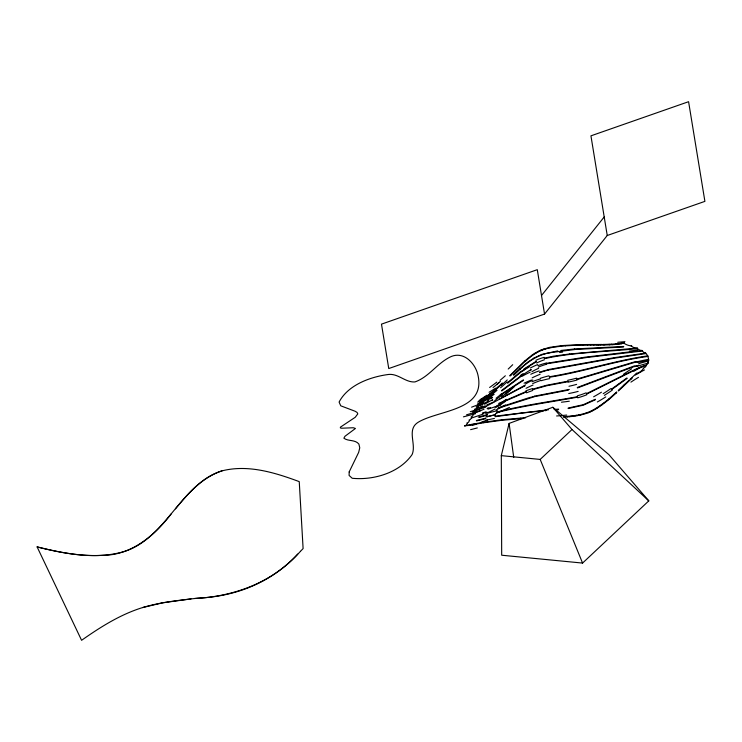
<?xml version="1.0" encoding="UTF-8"?>
<svg xmlns="http://www.w3.org/2000/svg" width="742" height="742" viewBox="0 0 742 742"><rect width="100%" height="100%" fill="white"/><g stroke="black" fill="none" stroke-linecap="round" stroke-linejoin="round"><path stroke-width="1.11" d="M636.126 362.013A148.734 126.697 -12.3 0 1 648.619 359.341L647.794 355.845L645.679 353.09L614.265 357.681L548.05 369.618M501.304 455.644L509.105 423.413L552.809 407.275L608.839 454.577L648.796 500.869L582.572 563.076L501.685 555.22L501.304 455.644L540.185 459.419L572.008 429.525L648.796 500.869M645.679 353.09L643.351 352.144L642.21 350.512L636.71 351.059L585.197 357.162L546.316 363.33M544.35 358.692C574.846 351.958 606.307 352.023 637.257 348.629L637.489 348.054L569.309 354.017M631.247 346.199L631.572 345.605M541.502 295.52L604.211 216.942M544.545 314.079L537.282 269.68L381.481 324.143L388.752 368.551L544.545 314.079L607.244 235.502L704.9 201.37L688.585 101.7L590.938 135.842L607.244 235.502M175.437 508.827C188.218 493.606 201.954 477.069 221.645 470.957C247.745 464.177 274.781 472.552 299.249 481.623L303.107 548.598L300.519 551.269M171.105 514.011C154.568 535.594 131.464 555.202 102.869 555.331C80.646 556.574 58.553 552.336 37.1 546.9L81.583 640.3C100.893 626.749 121.224 613.894 144.031 607.132C161.608 601.975 179.972 600.25 198.095 598.098C238.043 596.438 273.613 581.181 300.436 551.352M511.294 374.895L510.283 375.916M511.451 374.738L523.444 362.819L531.856 355.808M509.652 375.814L524.603 361.094M297.7 554.088C271.396 583.129 232.997 596.624 194.552 598.516M635.838 374.58L635.319 375.081M513.436 374.812L519.91 368.709M513.807 375.174L520.235 369.089M643.555 368.403A10.768 8.756 -60.5 0 1 636.386 373.347L630.876 378.578M502.251 383.085L500.581 384.653M502.761 383.317L501.963 384.059M618.244 390.431L622.529 386.378M618.429 390.969L623.03 386.61M622.594 386.322L623.911 385.079M630.867 378.587L630.023 379.375M623.094 386.554L631.349 378.837M632.388 377.854L631.359 378.828M616.723 391.869L616.073 392.472M501.842 384.18L499.644 386.202M623.929 385.061L625.302 383.781M629.133 380.21L625.321 383.762M616.76 392.537L616.268 392.991M616.194 393.056L609.247 399.233M615.674 392.843L608.728 399.02M500.451 384.764L499.255 385.868M520.253 369.071C528.499 361.224 538.442 354.657 549.85 352.738M519.938 368.691L527.701 362.198L534.138 357.959M498.967 386.128L498.067 386.934M499.626 386.22L498.605 387.138M524.631 361.076L531.68 355.372M498.559 387.176L497.418 388.187M497.91 387.074L496.908 387.964M496.723 388.122L495.712 389.003M497.372 388.224L496.25 389.198M507.426 382.807L521.218 371.074M507.778 383.15L524.177 369.377L536.355 361.762M495.554 389.142L493.207 391.108M496.138 389.3L494.97 390.283M494.877 390.366L493.838 391.229M608.644 399.094L604.22 402.618M609.163 399.307L607.707 400.504M497.029 390.301L494.636 392.268M493.124 391.182L492.076 392.036M493.718 391.331L491.399 393.204M495.777 390.7L487.587 396.942M607.698 400.513L601.753 405.049M491.918 392.166L490.787 393.065M494.608 392.286L488.097 397.174M490.694 393.139L489.572 394.011M491.269 393.306L490.072 394.234M489.47 394.095L488.357 394.939M490.045 394.262L488.922 395.115M604.192 402.637L601.243 404.817M501.777 390.978L520.81 376.546M501.444 390.626L519.623 376.815L531.022 369.507M488.236 395.041L487.104 395.885M488.793 395.217L487.661 396.052M493.68 394.058L486.622 399.01M494.098 394.354L487.958 398.714M523.908 368.997L536.16 361.335M619.218 383.531L611.64 389.012M619.282 383.475L626.888 377.984M486.984 395.968L481.929 399.511L486.307 397.044M487.55 396.135L486.4 396.979M601.122 404.909L599.61 405.985M531.977 355.724L533.303 354.797M601.641 405.132L598.534 407.284M531.801 355.288L533.155 354.351M627.129 378.401L611.825 389.476M599.564 406.013L593.183 409.974M492.243 397.248L487.54 400.3M492.614 397.582L490.74 398.825M533.415 354.722L534.769 353.841M533.266 354.277L534.648 353.387M598.488 407.321L596.93 408.332M500.581 395.198L523.564 380.303M500.312 394.809L523.351 379.895M596.865 408.369L595.279 409.343M534.871 353.776L536.253 352.951M534.75 353.322L536.151 352.487M492.521 399.725L484.545 404.242M491.835 400.689L492.818 400.096M595.214 409.38L593.674 410.252M536.336 352.895L537.737 352.125M536.243 352.431L539.184 350.892M530.261 370.462L531.235 369.915M534.147 357.95L541.836 354.398M595.344 399.242L583.249 404.696L568.187 408.026M595.483 399.706L583.295 405.188L568.168 408.554M499.756 398.881L524.891 385.321M593.517 410.335L591.875 411.179M537.82 352.079L539.23 351.374M593.025 410.057L591.393 410.882M524.056 386.248L483.506 407.72M524.056 386.248L525.076 385.757M591.782 411.226L590.113 411.995M539.267 350.845L540.723 350.187M539.313 351.337L540.742 350.688M591.3 410.92L589.63 411.671M635.504 369.757L586.644 394.095M498.884 403.333L526.069 391.544M499.06 403.769L526.226 391.999M590.001 412.042L588.313 412.738M540.788 350.159L542.263 349.565M490.573 407.432L487.355 408.786M540.807 350.66L542.254 350.085M487.169 408.35L488.245 407.896M589.528 411.717L587.84 412.385M586.44 393.668L635.273 369.349A162.684 161.645 54.3 0 1 644 365.695L646.458 365.268A3.97 3.163 -65.6 0 1 643.203 368.051M588.193 412.784L586.486 413.405M542.319 349.547L543.793 349.018M542.309 350.057L543.765 349.538M646.458 365.268L644.241 366.103A161.849 160.801 53.9 0 0 635.514 369.766M587.729 412.431L586.022 413.034M222.164 470.799C181.929 484.136 168.582 532.125 130.629 549.117A53.072 41.292 -9.3 0 1 124.025 551.584C95.468 559.848 65.277 553.81 37.1 546.9M634.419 365.871L577.267 387.5M541.846 354.398L557.798 350.873M485.639 411.968L482.319 413.108M482.476 413.563L486.91 412.042M543.849 349L549.924 347.339M543.812 349.519L545.277 349.055M636.822 365.556L577.443 387.964M532.431 389.216L546.566 385.265L567.899 381.202M532.598 389.68L546.724 385.747L568.047 381.694M586.356 413.452L580.81 414.973M585.892 413.081L584.251 413.591M498.809 407.543L530.113 397.36M497.891 408.36L534.648 396.627L568.363 390.125M545.324 349.037L546.78 348.619M478.293 417.18L487.392 414.546M479.582 417.31L487.55 415.01M584.186 413.609L580.383 414.565M544.183 358.219L553.476 356.179L569.309 354.017M142.566 607.577L162.888 602.773L191.019 598.915M577.026 379.561L637.22 361.642M576.886 379.088L635.977 361.456M546.835 348.61L548.31 348.23M577.638 397.146C550.601 402.173 523.277 405.679 496.602 412.673M577.434 396.692C550.397 401.645 523.091 405.16 496.435 412.19M534.481 396.145L569.327 389.411M476.373 420.482L485.722 418.173M476.485 420.946L485.787 418.664M546.483 363.812L587.423 357.403L642.08 351.068M548.347 348.221L549.831 347.887M548.217 370.11L614.283 358.2L645.633 353.628M580.763 414.982L577.063 415.705M549.256 376.76C582.461 371.501 614.515 360.64 647.794 355.845M549.952 347.33L561.546 345.614L576.71 344.742M549.414 377.242C582.563 372.057 614.728 360.964 647.868 356.438M549.859 347.877L555.953 346.829M580.318 414.574L578.602 414.917M468.406 425.491L464.473 425.815L470.131 424.665M468.48 425.481L470.298 425.12M549.859 352.738L575.44 349.445L623.475 347.043M470.233 424.647L472.014 424.303M470.409 425.101L472.19 424.758M472.153 424.276L473.906 423.942M472.329 424.73L474.092 424.405M495.081 416.197L546.158 410.029M474.073 423.914L483.357 422.291M578.463 414.945L576.627 415.26M495.099 416.716L522.192 413.044M474.259 424.378L483.58 422.764M642.21 350.512L639.966 350.196L637.257 348.629M576.933 415.733L575.152 416.021M483.459 422.272L501.787 419.749L520.791 418.089M576.553 415.279L574.883 415.529M483.682 422.745L502.102 420.25L521.19 418.627M575.069 416.03L573.353 416.271M623.132 343.008L624.458 342.795L621.314 343.806M623.094 343.008L621.759 343.203M574.633 415.566L572.954 415.789M555.971 346.829L565.358 345.865M621.675 343.212L620.34 343.379M621.239 343.815L619.922 343.982M573.241 416.29L571.414 416.512M560.878 350.456L574.41 348.972M522.238 413.034L543.867 410.753M572.778 415.808L571.117 416.002M619.82 344L618.503 344.149M620.238 343.398L618.893 343.555M571.359 416.522L569.55 416.716M618.763 343.565L617.418 343.704M618.374 344.167L617.056 344.307M571.025 416.021L565.525 416.503M569.485 416.726L567.621 416.893M617.27 343.722L615.804 343.861M616.908 344.316L614.07 344.566M623.753 346.449L574.41 348.972M558.605 409.658L555.211 409.936M615.786 343.861L611.315 344.177M558.615 409.102L554.163 409.463M567.547 416.902L565.858 417.032M613.922 344.576L612.484 344.678M565.376 345.865L571.73 345.503M544.962 410.669L546.056 410.595M565.692 417.05L563.614 417.19M547.244 409.946L548.338 409.872M565.321 416.522L563.651 416.624M612.4 344.687L609.358 344.854M520.893 418.08L525.651 417.802M521.301 418.618L523.425 418.497M611.278 344.177L609.794 344.251M609.72 344.26L608.171 344.325M609.303 344.854L604.823 345.002M571.757 345.494L578.101 345.28M608.115 344.325L605.147 344.409M576.757 344.733L583.082 344.585M578.148 345.28L582.86 345.178M605.008 344.409L603.598 344.436M604.684 345.002L603.283 345.03M583.138 344.585L584.668 344.566M582.915 345.178L587.581 345.123M603.459 344.436L602.745 344.446M603.144 345.03L602.263 345.049M584.733 344.566L587.831 344.529M601.91 344.455L598.915 344.483M601.595 345.058L600.176 345.067M587.905 344.529L589.408 344.511M587.655 345.123L590.715 345.104M589.482 344.511L590.984 344.501M600.055 345.067L598.618 345.076M591.068 344.501L592.552 344.501M590.799 345.104L593.841 345.086M592.645 344.501L594.119 344.492M598.803 344.483L594.212 344.492M596.958 345.086L593.934 345.086M597.06 345.076L598.506 345.076M481.168 401.376L480.658 401.153A2.504 1.66 -85.7 0 0 482.643 399.752M479.286 403.175L479.759 403.425M636.386 373.347L636.859 373.597M476.67 408.452L476.345 408.1A3.608 2.078 87.3 0 0 478.34 405.855M552.809 407.275L572.008 429.525M474.991 411.291L474.741 410.892A3.868 2.17 86.3 0 0 476.744 408.499M473.22 414.259L473.025 413.832A4.081 2.263 85.9 0 0 475.056 411.337M540.185 459.419L582.572 563.076M647.914 361.855L648.091 362.291A2.847 2.031 -80.2 0 1 646.226 365.008M469.315 420.362L469.167 419.907A4.378 2.476 86.7 0 0 471.411 417.366M509.105 423.413L513.742 457.489M636.284 374.589A134.367 107.015 -19.6 0 1 644.501 369.924M633.789 371.306A135.332 111.337 -18.6 0 1 642.22 366.455M637.063 366.363A144.161 131.056 -24.3 0 1 648.267 363.116M648.582 359.267A2.606 1.382 84.2 0 1 647.998 362.105M638.677 363.691A146.211 134.404 -24.9 0 1 647.766 361.15M637.452 362.569A147.519 125.342 -12.2 0 1 648.786 360.204M637.619 348.286A7.782 4.758 34.5 0 1 631.312 346.115M637.573 349.936A115.65 41.005 6.1 0 1 629.327 351.105M631.692 345.8A10.314 6.103 36.1 0 1 624.078 343.314M624.912 341.663A116.132 33.038 3.4 0 1 617.724 342.275M486.696 395.273A93.297 79.691 -83.7 0 1 480.037 399.623M481.27 401.441A2.894 1.799 -89.1 0 1 479.295 403.129M488.783 398.565A94.373 83.605 81.5 0 1 481.651 402.526M485.797 396.784A82.343 63.691 -58.2 0 1 478.738 400.968M479.842 403.49A3.283 1.957 88.8 0 1 477.848 405.475M488.755 400.736A82.084 67.828 -64.8 0 1 480.25 405.364M486.965 398.732A76.649 53.387 -43.8 0 1 477.57 403.861M489.228 395.263A77.632 51.217 -43 0 1 477.653 402.081M484.127 403.054A81.249 53.554 -33.9 0 1 476.114 406.848M485.268 405.781A80.813 55.724 -34.6 0 1 476.893 409.667M482.68 405.837A94.92 54.769 -25.9 0 1 474.398 409.324M484.072 409.167A94.317 57.616 -26.2 0 1 475.325 412.821M486.093 406.699A112.357 41.023 -20.8 0 1 472.58 411.912M473.285 414.314A4.248 2.365 86 0 1 471.179 416.828M483.32 402.581A111.55 35.56 -21.2 0 1 471.587 407.173M476.958 409.501A119.332 7.605 -18.4 0 1 470.289 411.727M483.237 414.073A118.405 13.514 -18.4 0 1 471.458 418.034M466.532 414.824A128.941 16.398 -16.7 0 1 480.408 410.716M469.389 420.436A4.461 2.625 88.1 0 1 466.959 422.875M472.023 425.472A129.201 4.582 -16.6 0 1 476.614 424.109M463.453 416.846A153.065 30.255 -14.4 0 1 475.529 413.721M467.191 423.459A4.535 2.801 -89.5 0 1 464.483 425.75M470.623 429.655A152.398 17.65 -14.4 0 1 477.329 427.93M485.806 420.315A79.283 26.851 -15.1 0 1 494.413 418.451M569.337 401.209A99.957 42.6 -13 0 1 561.434 402.21M605.769 396.905A113.526 78.355 -25.2 0 1 597.319 401.988M610.963 388.558A129.841 80.229 -26.2 0 1 603.181 393.696M630.913 382.149A133.245 97.425 -22.4 0 1 638.472 377.326M623.382 374.376A132.623 107.998 -19 0 1 631.674 368.783M612.317 390.088A130.648 82.195 -26 0 1 604.368 395.356M601.437 392.203A113.739 71.77 -26 0 1 593.628 396.803M566.693 415.038A100.3 55.863 -15.9 0 1 556.583 415.965M485.899 416.902A78.587 30.403 -15.5 0 1 495.637 414.889M487.104 416.8A89.392 26.044 -18.1 0 1 495.498 414.565M586.839 394.744A71.065 61.938 -25.7 0 1 577.675 397.814M586.152 392.824A71.974 60.037 -24.8 0 1 577.369 395.829M487.809 413.118A88.641 29.476 -18.5 0 1 497.4 410.678M481.428 422.115A117.579 7.151 -19.4 0 1 487.652 419.963M530.15 397.499A159.521 152.295 -78.6 0 1 534.509 396.274M576.617 384.384A101.645 84.421 -24.6 0 1 568.966 386.267M634.679 366.687A154.048 139.403 -24.3 0 1 639.112 365.212M578.157 391.396A104.715 92.982 -28.1 0 1 568.715 393.52M488.273 409.065A115.845 17.604 -20.2 0 1 500.878 404.891M509.448 407.423A141.629 31.238 -21.7 0 1 495.359 413.684M526.495 392.843A152.713 143.41 -65.6 0 1 532.784 390.459M576.701 378.142A142.297 125.073 -29.5 0 1 567.788 380.266M577.118 380.015A143.076 127.095 -30.5 0 1 568.103 382.149M525.846 390.876A151.229 144.588 -78.4 0 1 532.283 388.604M493.884 401.932A145.339 18.745 -22.3 0 1 486.78 404.974M495.062 409.009A106.041 63.599 -26.1 0 1 485.76 413.591M505.395 404.956A141.203 59.731 -26.3 0 1 495.999 410.038M526.05 388.289A126.947 113.09 -51.9 0 1 533.025 385.042M532.663 383.586A114.277 108.406 -70.1 0 1 540.937 380.386M540.306 378.309A113.405 109.714 62.3 0 1 549.006 375.804M541.131 380.702A113.331 107.414 34.4 0 1 549.757 378.606M531.977 381.731A113.099 109.538 72.7 0 1 540.547 378.902M524.075 383.178A125.639 117.82 -64.1 0 1 531.485 380.034M505.144 401.626A122.207 61.957 -32.9 0 1 496.157 407.312M525.271 384.171A103.37 81.954 -43.8 0 1 532.756 379.978M532.181 377.845A86.564 77.706 -53.3 0 1 540.12 374.283M539.712 372.725A83.744 79.765 -74.5 0 1 548.143 370.091M539.582 372.196A83.354 80.331 85.3 0 1 548.153 369.813M530.771 374.265A85.247 80.72 -70 0 1 539.23 370.889M521.821 376.444A102.136 89.791 -50.6 0 1 530.187 372.15M495.563 388.149A121.4 44.761 -32.7 0 1 489.071 392.277M489.822 396.747A88.79 51.792 -33.3 0 1 483.413 400.411M506.248 399.289A106.95 58.117 -40.5 0 1 495.146 407.089M531.931 371.705A66.474 54.658 -46.8 0 1 538.599 368.301M538.33 367.132A64.665 58.293 -57.1 0 1 546.464 364.266M537.931 365.676A64.09 59.703 -68.7 0 1 546.353 363.042M530.419 367.967A65.194 58.089 -55 0 1 537.672 364.6M521.96 371.427A79.644 61.781 -44.2 0 1 529.055 367.105M520.29 375.573A91.451 58.358 -40.5 0 1 523.138 373.606M496.834 382.111A106.05 38.25 -38.7 0 1 489.609 387.463M502.492 394.661A101.821 50.076 -46.5 0 1 494.664 400.643M509.782 390.134A113.934 38.742 -43.7 0 1 501.416 397.035M521.645 371.696A65.936 33.65 -40 0 1 524.279 369.655M536.689 362.996A53.201 43.778 -50.4 0 1 544.387 359.796M535.891 360.297A52.524 46.403 -60.8 0 1 544.174 357.356M505.348 375.767A112.84 24.792 -42.5 0 1 500.071 380.321M498.986 382.687A100.921 38.463 -44.4 0 1 493.05 387.537M501.453 393.909A114.082 52.339 -51.6 0 1 496.046 398.259M507.138 381.917A114.045 37.721 -48 0 1 500.59 387.76M514.382 386.61A124.545 36.247 -47.3 0 1 505.914 394.215M559.598 352.487A156.005 60.594 2.7 0 1 562.603 352.098M512.703 364.702A123.571 20.136 -45.5 0 1 508.187 369.062M507.25 379.923A112.988 35.755 -47.7 0 1 501.054 385.506M500.423 381.258A112.404 40.569 -48.7 0 1 496.834 384.421M349.176 471.921L349.102 475.446L352.2 478.265C373.56 480.445 399.548 472.793 412.107 454.54C416.642 444.124 406.319 429.618 418.126 422.291C438.494 409.927 485.305 410.873 478.154 376.018C475.956 364.201 464.548 351.244 451.535 356.392C437.65 362.384 429.312 376.955 414.945 381.935C405.568 382.631 398.547 373.662 388.975 374.413C370.592 376.695 348.1 384.82 339.094 402.062L340.754 405.809L355.13 411.253L357.06 412.431L357.811 413.869L355.242 417.282L340.383 427.169L340.402 427.93L341.533 428.217L353.35 427.754L355.446 428.468L344.974 436.277L343.88 438.188C348.183 441.527 355.103 439.366 358.887 444.078L359.759 447.806L358.674 452.351L349.176 471.921"/></g></svg>
